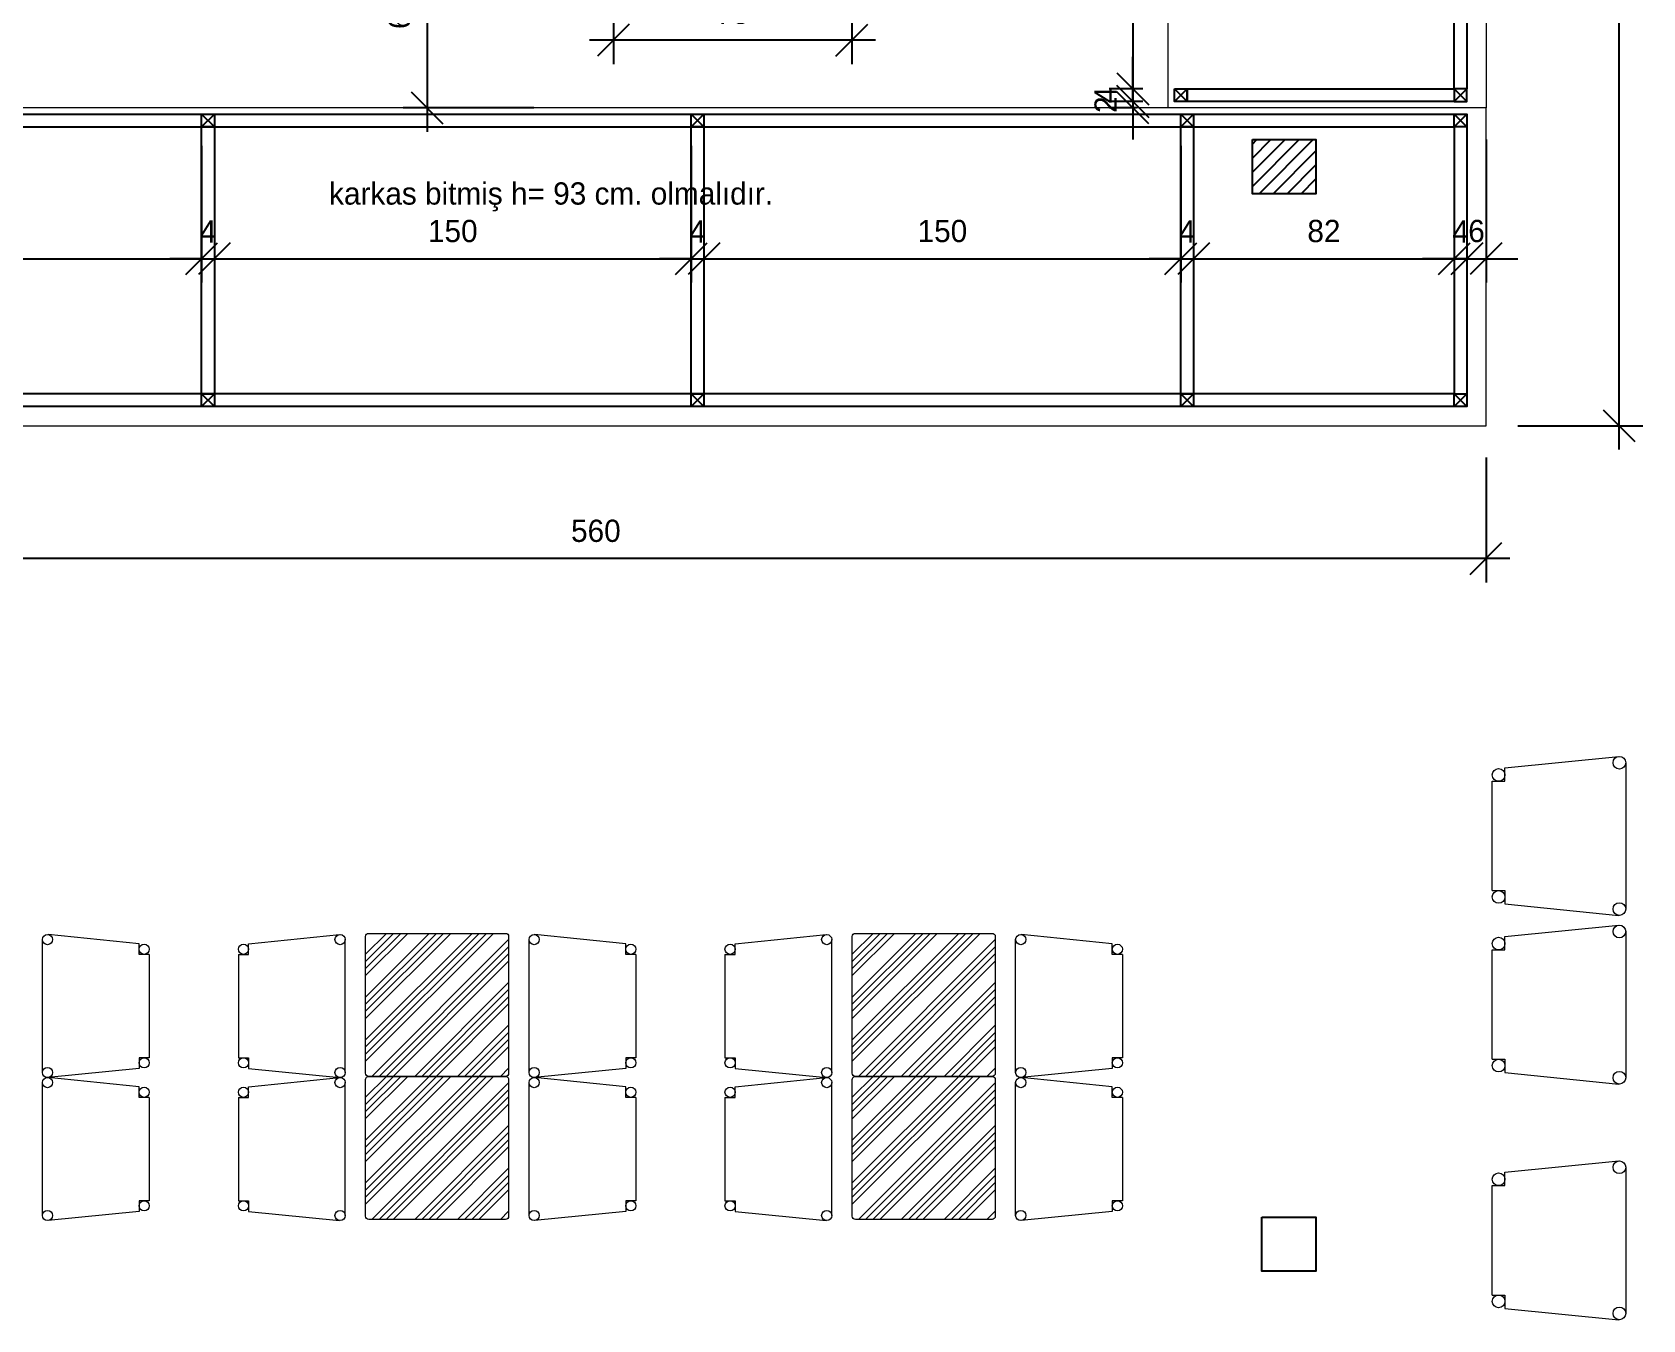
# Model space of a CAD drawing. Header units: centimetres. Extents: x 131563 to 145359, y 24878 to 28066.
# Drawn here: x 132981 to 133487, y 26319 to 26724 of the extents above; entities that cross this region are included whole.
import ezdxf

# ---------------------------------------------------------------- set-up
doc = ezdxf.new("R2010")
doc.units = ezdxf.units.CM
doc.header["$LTSCALE"] = 10
doc.header["$MEASUREMENT"] = 0
doc.header["$PDMODE"] = 3
doc.header["$PDSIZE"] = 20
doc.layers.add('ARK_AHŞAP', color=45, linetype='Continuous', lineweight=15)
doc.layers.add('ARK_METAL', color=252, linetype='Continuous', lineweight=15)
for name, color, linetype in [('CG TASARIM LOGO', 7, 'Continuous'), ('Kıtc-002 Çizgi', 7, 'Continuous'), ('Kıtc-040 Detay', 7, 'Continuous'), ('LP-DIMENSION_INT_100', 51, 'Continuous'), ('S2000-002 Çizgi', 7, 'Continuous')]:
    doc.layers.add(name, color=color, linetype=linetype)
doc.styles.add('TAKSİM', font='GOTHIC.TTF', dxfattribs={"height": 7})
doc.dimstyles.new('AR_DIM_100', dxfattribs={"dimtxt": 7, "dimasz": 10, "dimexe": 7.5, "dimexo": 10, "dimgap": 5, "dimtad": 1, "dimtoh": 1, "dimdec": 0, "dimrnd": 0.5, "dimzin": 12, "dimdsep": 46, "dimtxsty": 'TAKSİM', "dimblk": 'OBLIQUE', "dimcen": 0.09, "dimdle": 7.5, "dimclrd": 256, "dimclre": 256, "dimclrt": 7, "dimadec": 0, "dimazin": 0, "dimtfac": 1, "dimtdec": 0, "dimtix": 1, "dimtofl": 0, "dimtmove": 0, "dimatfit": 3, "dimldrblk": 'DOT', "dimfxl": 100, "dimfxlon": 1, "dimtolj": 1, "dimtzin": 0, "dimlwd": -1, "dimlwe": -1, "dimarcsym": 0})

# ---------------------------------------------------------------- blocks, each defined once
blk = doc.blocks.new('A$C14D17327')
at = {"layer": 'Kıtc-002 Çizgi', "color": 1, "elevation": 0}
blk.add_lwpolyline([(0, 4), (4, 4), (4, 0), (0, 0)], close=True, dxfattribs=at)
for points in [[(0, 4), (4, 0)], [(0, 0), (4, 4)]]:
    blk.add_lwpolyline(points, dxfattribs=at)
blk = doc.blocks.new('_Oblique')
at = {"color": 0, "linetype": 'ByBlock', "lineweight": -2}
blk.add_line((-0.5, -0.5), (0.5, 0.5), dxfattribs=at)
blk = doc.blocks.new('*D44')
at = {"transparency": 16777216}
for p, q in [((133163.61, 26750.15), (133163.61, 26713.94)), ((133238.61, 26750.15), (133238.61, 26713.94)), ((133246.11, 26721.44), (133156.11, 26721.44))]:
    blk.add_line(p, q, dxfattribs=at)
at = {"layer": 'Defpoints', "color": 0, "transparency": 16777216}
for p in [(133163.61, 26760.15), (133238.61, 26760.15), (133163.61, 26721.44)]:
    blk.add_point(p, dxfattribs=at)
at = {"transparency": 16777216, "xscale": 10, "yscale": 10, "zscale": 10, "rotation": 180}
blk.add_blockref('_Oblique', (133163.61, 26721.44), dxfattribs=at)
at = {"transparency": 16777216, "xscale": 10, "yscale": 10, "zscale": 10}
blk.add_blockref('_Oblique', (133238.61, 26721.44), dxfattribs=at)
at = {"color": 7, "transparency": 16777216, "insert": (133201.11, 26730.03), "char_height": 7, "attachment_point": 5, "style": 'TAKSİM'}
blk.add_mtext('\\A1;75', dxfattribs=at)
blk = doc.blocks.new('_Dot')
at = {"color": 0, "linetype": 'ByBlock', "lineweight": -2}
blk.add_line((-0.5, 0), (-1, 0), dxfattribs=at)
at = {"color": 0, "linetype": 'ByBlock', "const_width": 0.5}
blk.add_lwpolyline([(-0.25, 0, 1), (0.25, 0, 1)], format="xyb", close=True, dxfattribs=at)
blk = doc.blocks.new('*D48')
at = {"transparency": 16777216}
for p, q in [((133034.11, 26688.15), (133034.11, 26645.18)), ((132884.11, 26686.15), (132884.11, 26645.18)), ((132876.61, 26652.68), (133041.61, 26652.68))]:
    blk.add_line(p, q, dxfattribs=at)
at = {"layer": 'Defpoints', "color": 0, "transparency": 16777216}
for p in [(133034.11, 26698.15), (132884.11, 26696.15), (133034.11, 26652.68)]:
    blk.add_point(p, dxfattribs=at)
at = {"transparency": 16777216, "xscale": 10, "yscale": 10, "zscale": 10, "rotation": 180}
blk.add_blockref('_Oblique', (132884.11, 26652.68), dxfattribs=at)
at = {"transparency": 16777216, "xscale": 10, "yscale": 10, "zscale": 10}
blk.add_blockref('_Oblique', (133034.11, 26652.68), dxfattribs=at)
at = {"color": 7, "transparency": 16777216, "insert": (132959.11, 26661.36), "char_height": 7, "attachment_point": 5, "style": 'TAKSİM'}
blk.add_mtext('\\A1;150', dxfattribs=at)
blk = doc.blocks.new('*D49')
at = {"transparency": 16777216}
for p, q in [((133034.11, 26688.15), (133034.11, 26645.18)), ((133038.11, 26688.15), (133038.11, 26645.18)), ((133034.11, 26652.68), (133024.11, 26652.68)), ((133038.11, 26652.68), (133048.11, 26652.68))]:
    blk.add_line(p, q, dxfattribs=at)
at = {"layer": 'Defpoints', "color": 0, "transparency": 16777216}
for p in [(133034.11, 26698.15), (133038.11, 26698.15), (133038.11, 26652.68)]:
    blk.add_point(p, dxfattribs=at)
at = {"transparency": 16777216, "xscale": 10, "yscale": 10, "zscale": 10}
blk.add_blockref('_Oblique', (133034.11, 26652.68), dxfattribs=at)
at = {"transparency": 16777216, "xscale": 10, "yscale": 10, "zscale": 10, "rotation": 180}
blk.add_blockref('_Oblique', (133038.11, 26652.68), dxfattribs=at)
at = {"color": 7, "transparency": 16777216, "insert": (133036.11, 26661.27), "char_height": 7, "attachment_point": 5, "style": 'TAKSİM'}
blk.add_mtext('\\A1;4', dxfattribs=at)
blk = doc.blocks.new('*D50')
at = {"transparency": 16777216}
for p, q in [((133038.11, 26688.15), (133038.11, 26645.18)), ((133188.11, 26688.15), (133188.11, 26645.18)), ((133030.61, 26652.68), (133195.61, 26652.68))]:
    blk.add_line(p, q, dxfattribs=at)
at = {"layer": 'Defpoints', "color": 0, "transparency": 16777216}
for p in [(133038.11, 26698.15), (133188.11, 26698.15), (133188.11, 26652.68)]:
    blk.add_point(p, dxfattribs=at)
at = {"transparency": 16777216, "xscale": 10, "yscale": 10, "zscale": 10, "rotation": 180}
blk.add_blockref('_Oblique', (133038.11, 26652.68), dxfattribs=at)
at = {"transparency": 16777216, "xscale": 10, "yscale": 10, "zscale": 10}
blk.add_blockref('_Oblique', (133188.11, 26652.68), dxfattribs=at)
at = {"color": 7, "transparency": 16777216, "insert": (133113.11, 26661.36), "char_height": 7, "attachment_point": 5, "style": 'TAKSİM'}
blk.add_mtext('\\A1;150', dxfattribs=at)
blk = doc.blocks.new('*D51')
at = {"transparency": 16777216}
for p, q in [((133188.11, 26688.15), (133188.11, 26645.18)), ((133192.11, 26688.15), (133192.11, 26645.18)), ((133188.11, 26652.68), (133178.11, 26652.68)), ((133192.11, 26652.68), (133202.11, 26652.68))]:
    blk.add_line(p, q, dxfattribs=at)
at = {"layer": 'Defpoints', "color": 0, "transparency": 16777216}
for p in [(133188.11, 26698.15), (133192.11, 26698.15), (133192.11, 26652.68)]:
    blk.add_point(p, dxfattribs=at)
at = {"transparency": 16777216, "xscale": 10, "yscale": 10, "zscale": 10}
blk.add_blockref('_Oblique', (133188.11, 26652.68), dxfattribs=at)
at = {"transparency": 16777216, "xscale": 10, "yscale": 10, "zscale": 10, "rotation": 180}
blk.add_blockref('_Oblique', (133192.11, 26652.68), dxfattribs=at)
at = {"color": 7, "transparency": 16777216, "insert": (133190.11, 26661.27), "char_height": 7, "attachment_point": 5, "style": 'TAKSİM'}
blk.add_mtext('\\A1;4', dxfattribs=at)
blk = doc.blocks.new('*D52')
at = {"transparency": 16777216}
for p, q in [((133192.11, 26688.15), (133192.11, 26645.18)), ((133342.11, 26688.15), (133342.11, 26645.18)), ((133184.61, 26652.68), (133349.61, 26652.68))]:
    blk.add_line(p, q, dxfattribs=at)
at = {"layer": 'Defpoints', "color": 0, "transparency": 16777216}
for p in [(133192.11, 26698.15), (133342.11, 26698.15), (133342.11, 26652.68)]:
    blk.add_point(p, dxfattribs=at)
at = {"transparency": 16777216, "xscale": 10, "yscale": 10, "zscale": 10, "rotation": 180}
blk.add_blockref('_Oblique', (133192.11, 26652.68), dxfattribs=at)
at = {"transparency": 16777216, "xscale": 10, "yscale": 10, "zscale": 10}
blk.add_blockref('_Oblique', (133342.11, 26652.68), dxfattribs=at)
at = {"color": 7, "transparency": 16777216, "insert": (133267.11, 26661.36), "char_height": 7, "attachment_point": 5, "style": 'TAKSİM'}
blk.add_mtext('\\A1;150', dxfattribs=at)
blk = doc.blocks.new('*D53')
at = {"transparency": 16777216}
for p, q in [((133342.11, 26688.15), (133342.11, 26645.18)), ((133346.11, 26688.15), (133346.11, 26645.18)), ((133342.11, 26652.68), (133332.11, 26652.68)), ((133346.11, 26652.68), (133356.11, 26652.68))]:
    blk.add_line(p, q, dxfattribs=at)
at = {"layer": 'Defpoints', "color": 0, "transparency": 16777216}
for p in [(133342.11, 26698.15), (133346.11, 26698.15), (133346.11, 26652.68)]:
    blk.add_point(p, dxfattribs=at)
at = {"transparency": 16777216, "xscale": 10, "yscale": 10, "zscale": 10}
blk.add_blockref('_Oblique', (133342.11, 26652.68), dxfattribs=at)
at = {"transparency": 16777216, "xscale": 10, "yscale": 10, "zscale": 10, "rotation": 180}
blk.add_blockref('_Oblique', (133346.11, 26652.68), dxfattribs=at)
at = {"color": 7, "transparency": 16777216, "insert": (133344.11, 26661.27), "char_height": 7, "attachment_point": 5, "style": 'TAKSİM'}
blk.add_mtext('\\A1;4', dxfattribs=at)
blk = doc.blocks.new('*D54')
at = {"transparency": 16777216}
for p, q in [((133346.11, 26688.15), (133346.11, 26645.18)), ((133428.11, 26688.15), (133428.11, 26645.18)), ((133338.61, 26652.68), (133435.61, 26652.68))]:
    blk.add_line(p, q, dxfattribs=at)
at = {"layer": 'Defpoints', "color": 0, "transparency": 16777216}
for p in [(133346.11, 26698.15), (133428.11, 26698.15), (133428.11, 26652.68)]:
    blk.add_point(p, dxfattribs=at)
at = {"transparency": 16777216, "xscale": 10, "yscale": 10, "zscale": 10, "rotation": 180}
blk.add_blockref('_Oblique', (133346.11, 26652.68), dxfattribs=at)
at = {"transparency": 16777216, "xscale": 10, "yscale": 10, "zscale": 10}
blk.add_blockref('_Oblique', (133428.11, 26652.68), dxfattribs=at)
at = {"color": 7, "transparency": 16777216, "insert": (133387.11, 26661.36), "char_height": 7, "attachment_point": 5, "style": 'TAKSİM'}
blk.add_mtext('\\A1;82', dxfattribs=at)
blk = doc.blocks.new('*D55')
at = {"transparency": 16777216}
for p, q in [((133428.11, 26688.15), (133428.11, 26645.18)), ((133432.11, 26688.15), (133432.11, 26645.18)), ((133428.11, 26652.68), (133418.11, 26652.68)), ((133432.11, 26652.68), (133442.11, 26652.68))]:
    blk.add_line(p, q, dxfattribs=at)
at = {"layer": 'Defpoints', "color": 0, "transparency": 16777216}
for p in [(133428.11, 26698.15), (133432.11, 26698.15), (133432.11, 26652.68)]:
    blk.add_point(p, dxfattribs=at)
at = {"transparency": 16777216, "xscale": 10, "yscale": 10, "zscale": 10}
blk.add_blockref('_Oblique', (133428.11, 26652.68), dxfattribs=at)
at = {"transparency": 16777216, "xscale": 10, "yscale": 10, "zscale": 10, "rotation": 180}
blk.add_blockref('_Oblique', (133432.11, 26652.68), dxfattribs=at)
at = {"color": 7, "transparency": 16777216, "insert": (133430.11, 26661.27), "char_height": 7, "attachment_point": 5, "style": 'TAKSİM'}
blk.add_mtext('\\A1;4', dxfattribs=at)
blk = doc.blocks.new('*D56')
at = {"transparency": 16777216}
for p, q in [((133432.11, 26688.15), (133432.11, 26645.18)), ((133438.11, 26690.15), (133438.11, 26645.18)), ((133432.11, 26652.68), (133422.11, 26652.68)), ((133438.11, 26652.68), (133448.11, 26652.68))]:
    blk.add_line(p, q, dxfattribs=at)
at = {"layer": 'Defpoints', "color": 0, "transparency": 16777216}
for p in [(133432.11, 26698.15), (133438.11, 26700.15), (133438.11, 26652.68)]:
    blk.add_point(p, dxfattribs=at)
at = {"transparency": 16777216, "xscale": 10, "yscale": 10, "zscale": 10}
blk.add_blockref('_Oblique', (133432.11, 26652.68), dxfattribs=at)
at = {"transparency": 16777216, "xscale": 10, "yscale": 10, "zscale": 10, "rotation": 180}
blk.add_blockref('_Oblique', (133438.11, 26652.68), dxfattribs=at)
at = {"color": 7, "transparency": 16777216, "insert": (133435.11, 26661.36), "char_height": 7, "attachment_point": 5, "style": 'TAKSİM'}
blk.add_mtext('\\A1;6', dxfattribs=at)
blk = doc.blocks.new('*D80')
at = {"transparency": 16777216}
for p, q in [((133327.02, 26887.65), (133327.02, 26698.65)), ((133330.11, 26880.15), (133319.52, 26880.15)), ((133330.11, 26706.15), (133319.52, 26706.15))]:
    blk.add_line(p, q, dxfattribs=at)
at = {"layer": 'Defpoints', "color": 0, "transparency": 16777216}
for p in [(133340.11, 26880.15), (133327.02, 26706.15), (133340.11, 26706.15)]:
    blk.add_point(p, dxfattribs=at)
at = {"transparency": 16777216, "xscale": 10, "yscale": 10, "zscale": 10}
for p, rotation in [((133327.02, 26880.15), 90), ((133327.02, 26706.15), 270)]:
    blk.add_blockref('_Oblique', p, dxfattribs=dict(at, rotation=rotation))
at = {"color": 7, "transparency": 16777216, "insert": (133318.35, 26793.15), "char_height": 7, "attachment_point": 5, "rotation": 90, "style": 'TAKSİM'}
blk.add_mtext('\\A1;174', dxfattribs=at)
blk = doc.blocks.new('*D81')
at = {"transparency": 16777216}
for p, q in [((133327.02, 26706.15), (133327.02, 26716.15)), ((133330.11, 26706.15), (133319.52, 26706.15)), ((133330.11, 26702.15), (133319.52, 26702.15)), ((133327.02, 26702.15), (133327.02, 26692.15))]:
    blk.add_line(p, q, dxfattribs=at)
at = {"layer": 'Defpoints', "color": 0, "transparency": 16777216}
for p in [(133340.11, 26706.15), (133327.02, 26702.15), (133340.11, 26702.15)]:
    blk.add_point(p, dxfattribs=at)
at = {"transparency": 16777216, "xscale": 10, "yscale": 10, "zscale": 10}
for p, rotation in [((133327.02, 26706.15), 270), ((133327.02, 26702.15), 90)]:
    blk.add_blockref('_Oblique', p, dxfattribs=dict(at, rotation=rotation))
at = {"color": 7, "transparency": 16777216, "insert": (133318.44, 26704.15), "char_height": 7, "attachment_point": 5, "rotation": 90, "style": 'TAKSİM'}
blk.add_mtext('\\A1;4', dxfattribs=at)
blk = doc.blocks.new('*D82')
at = {"transparency": 16777216}
for p, q in [((133327.02, 26702.15), (133327.02, 26712.15)), ((133330.11, 26702.15), (133319.52, 26702.15)), ((133328.11, 26700.15), (133319.52, 26700.15)), ((133327.02, 26700.15), (133327.02, 26690.15))]:
    blk.add_line(p, q, dxfattribs=at)
at = {"layer": 'Defpoints', "color": 0, "transparency": 16777216}
for p in [(133327.02, 26700.15), (133338.11, 26700.15), (133340.11, 26702.15)]:
    blk.add_point(p, dxfattribs=at)
at = {"transparency": 16777216, "xscale": 10, "yscale": 10, "zscale": 10}
for p, rotation in [((133327.02, 26702.15), 270), ((133327.02, 26700.15), 90)]:
    blk.add_blockref('_Oblique', p, dxfattribs=dict(at, rotation=rotation))
at = {"color": 7, "transparency": 16777216, "insert": (133318.44, 26701.15), "char_height": 7, "attachment_point": 5, "rotation": 90, "style": 'TAKSİM'}
blk.add_mtext('\\A1;2', dxfattribs=at)
blk = doc.blocks.new('*D113')
at = {"transparency": 16777216}
for p, q in [((133479.91, 27374.65), (133479.91, 26592.65)), ((133448.11, 27367.15), (133487.41, 27367.15)), ((133448.11, 26600.15), (133487.41, 26600.15))]:
    blk.add_line(p, q, dxfattribs=at)
at = {"layer": 'Defpoints', "color": 0, "transparency": 16777216}
for p in [(133438.11, 27367.15), (133438.11, 26600.15), (133479.91, 26600.15)]:
    blk.add_point(p, dxfattribs=at)
at = {"transparency": 16777216, "xscale": 10, "yscale": 10, "zscale": 10}
for p, rotation in [((133479.91, 27367.15), 90), ((133479.91, 26600.15), 270)]:
    blk.add_blockref('_Oblique', p, dxfattribs=dict(at, rotation=rotation))
at = {"color": 7, "transparency": 16777216, "insert": (133471.24, 26983.65), "char_height": 7, "attachment_point": 5, "rotation": 90, "style": 'TAKSİM'}
blk.add_mtext('\\A1;767', dxfattribs=at)
blk = doc.blocks.new('*D114')
at = {"transparency": 16777216}
for p, q in [((132878.11, 26590.15), (132878.11, 26550.86)), ((133438.11, 26590.15), (133438.11, 26550.86)), ((133445.61, 26558.36), (132870.61, 26558.36))]:
    blk.add_line(p, q, dxfattribs=at)
at = {"layer": 'Defpoints', "color": 0, "transparency": 16777216}
for p in [(132878.11, 26600.15), (133438.11, 26600.15), (132878.11, 26558.36)]:
    blk.add_point(p, dxfattribs=at)
at = {"transparency": 16777216, "xscale": 10, "yscale": 10, "zscale": 10, "rotation": 180}
blk.add_blockref('_Oblique', (132878.11, 26558.36), dxfattribs=at)
at = {"transparency": 16777216, "xscale": 10, "yscale": 10, "zscale": 10}
blk.add_blockref('_Oblique', (133438.11, 26558.36), dxfattribs=at)
at = {"color": 7, "transparency": 16777216, "insert": (133158.11, 26567.04), "char_height": 7, "attachment_point": 5, "style": 'TAKSİM'}
blk.add_mtext('\\A1;560', dxfattribs=at)
blk = doc.blocks.new('*D124')
at = {"transparency": 16777216}
for p, q in [((133105.01, 26767.65), (133105.01, 26692.65)), ((133138.61, 26760.15), (133097.51, 26760.15)), ((133138.61, 26700.15), (133097.51, 26700.15))]:
    blk.add_line(p, q, dxfattribs=at)
at = {"layer": 'Defpoints', "color": 0, "transparency": 16777216}
for p in [(133148.61, 26760.15), (133105.01, 26700.15), (133148.61, 26700.15)]:
    blk.add_point(p, dxfattribs=at)
at = {"transparency": 16777216, "xscale": 10, "yscale": 10, "zscale": 10}
for p, rotation in [((133105.01, 26760.15), 90), ((133105.01, 26700.15), 270)]:
    blk.add_blockref('_Oblique', p, dxfattribs=dict(at, rotation=rotation))
at = {"color": 7, "transparency": 16777216, "insert": (133096.33, 26730.15), "char_height": 7, "attachment_point": 5, "rotation": 90, "style": 'TAKSİM'}
blk.add_mtext('\\A1;60', dxfattribs=at)

msp = doc.modelspace()

# ---------------------------------------------------------------- hatches: boundary and pattern name
at = {"layer": 'ARK_METAL'}
h = msp.add_hatch(dxfattribs=at)
h.set_pattern_fill('ANSI34', color=256, scale=0.5, angle=540)
h.set_pattern_definition([(225, (351043.854, -6015.64), (6.7351921, -6.7351921), []), (225, (351041.609, -6015.64), (6.7351921, -6.7351921), []), (225, (351039.364, -6015.64), (6.7351921, -6.7351921), []), (225, (351037.119, -6015.64), (6.7351921, -6.7351921), [])])
h.paths.add_polyline_path([(133086.67, 26440.45, 0.414214), (133085.67, 26439.45), (133085.67, 26396.45, 0.414214), (133086.67, 26395.45), (133129.67, 26395.45, 0.414214), (133130.67, 26396.45), (133130.67, 26439.45, 0.414214), (133129.67, 26440.45)])
h = msp.add_hatch(dxfattribs=at)
h.set_pattern_fill('ANSI34', color=256, scale=0.5, angle=540)
h.set_pattern_definition([(225, (351196.92, -6015.64), (6.7351921, -6.7351921), []), (225, (351194.675, -6015.64), (6.7351921, -6.7351921), []), (225, (351192.43, -6015.64), (6.7351921, -6.7351921), []), (225, (351190.1845, -6015.64), (6.7351921, -6.7351921), [])])
h.paths.add_polyline_path([(133239.73, 26440.45, 0.414214), (133238.73, 26439.45), (133238.73, 26396.45, 0.414214), (133239.73, 26395.45), (133282.73, 26395.45, 0.414214), (133283.73, 26396.45), (133283.73, 26439.45, 0.414214), (133282.73, 26440.45)])
h = msp.add_hatch(dxfattribs=at)
h.set_pattern_fill('ANSI34', color=256, scale=0.5, angle=540)
h.set_pattern_definition([(225, (351043.854, -6060.64), (6.7351921, -6.7351921), []), (225, (351041.609, -6060.64), (6.7351921, -6.7351921), []), (225, (351039.364, -6060.64), (6.7351921, -6.7351921), []), (225, (351037.119, -6060.64), (6.7351921, -6.7351921), [])])
h.paths.add_polyline_path([(133086.67, 26395.45, 0.414214), (133085.67, 26394.45), (133085.67, 26351.45, 0.414214), (133086.67, 26350.45), (133129.67, 26350.45, 0.414214), (133130.67, 26351.45), (133130.67, 26394.45, 0.414214), (133129.67, 26395.45)])
h = msp.add_hatch(dxfattribs=at)
h.set_pattern_fill('ANSI34', color=256, scale=0.5, angle=540)
h.set_pattern_definition([(225, (351196.92, -6060.64), (6.7351921, -6.7351921), []), (225, (351194.675, -6060.64), (6.7351921, -6.7351921), []), (225, (351192.43, -6060.64), (6.7351921, -6.7351921), []), (225, (351190.1845, -6060.64), (6.7351921, -6.7351921), [])])
h.paths.add_polyline_path([(133239.73, 26395.45, 0.414214), (133238.73, 26394.45), (133238.73, 26351.45, 0.414214), (133239.73, 26350.45), (133282.73, 26350.45, 0.414214), (133283.73, 26351.45), (133283.73, 26394.45, 0.414214), (133282.73, 26395.45)])
at = {"layer": 'LP-DIMENSION_INT_100'}
h = msp.add_hatch(dxfattribs=at)
h.set_pattern_fill('ANSI31', color=252, scale=25)
h.paths.add_polyline_path([(133384.61, 26690.15), (133364.61, 26690.15), (133364.61, 26673.15), (133384.61, 26673.15)])
h.paths.add_polyline_path([(133384.61, 27013.15), (133367.61, 27013.15), (133367.61, 26996.15), (133384.61, 26996.15)])
h.paths.add_polyline_path([(133384.61, 27353.15), (133367.61, 27353.15), (133367.61, 27336.15), (133384.61, 27336.15)])

# ---------------------------------------------------------------- linework, layer by layer
at = {"layer": 'ARK_AHŞAP'}
for points in [[(133338.11, 27367.15), (133438.11, 27367.15), (133438.11, 26700.15), (133338.11, 26700.15)], [(132878.11, 26600.15), (133438.11, 26600.15), (133438.11, 26700.15), (132878.11, 26700.15)]]:
    msp.add_lwpolyline(points, close=True, dxfattribs=at)
for centre, radius in [((133480.05, 26494.1), 2), ((133442.05, 26490.3), 2), ((133442.05, 26451.91), 2), ((133480.05, 26448.1), 2), ((132985.62, 26438.48), 1.6), ((133077.65, 26438.48), 1.6), ((133138.68, 26438.48), 1.6), ((133230.72, 26438.48), 1.6), ((133291.75, 26438.48), 1.6), ((133480.05, 26441.03), 2), ((133016.02, 26435.44), 1.6), ((133047.25, 26435.44), 1.6), ((133169.08, 26435.44), 1.6), ((133200.32, 26435.44), 1.6), ((133322.15, 26435.44), 1.6), ((133442.05, 26437.23), 2), ((133016.02, 26399.72), 1.6), ((133047.25, 26399.72), 1.6), ((133169.08, 26399.72), 1.6), ((133200.32, 26399.72), 1.6), ((133322.15, 26399.72), 1.6), ((133442.05, 26398.84), 2), ((132985.62, 26396.68), 1.6), ((132985.62, 26393.48), 1.6), ((133077.65, 26396.68), 1.6), ((133077.65, 26393.48), 1.6), ((133138.68, 26396.68), 1.6), ((133138.68, 26393.48), 1.6), ((133230.72, 26396.68), 1.6), ((133230.72, 26393.48), 1.6), ((133291.75, 26396.68), 1.6), ((133291.75, 26393.48), 1.6), ((133480.05, 26395.03), 2), ((133480.05, 26395.03), 2), ((133016.02, 26390.44), 1.6), ((133047.25, 26390.44), 1.6), ((133169.08, 26390.44), 1.6), ((133200.32, 26390.44), 1.6), ((133322.15, 26390.44), 1.6), ((133480.05, 26366.87), 2), ((133442.05, 26363.07), 2), ((133016.02, 26354.72), 1.6), ((133047.25, 26354.72), 1.6), ((133169.08, 26354.72), 1.6), ((133200.32, 26354.72), 1.6), ((133322.15, 26354.72), 1.6), ((132985.62, 26351.68), 1.6), ((133077.65, 26351.68), 1.6), ((133138.68, 26351.68), 1.6), ((133230.72, 26351.68), 1.6), ((133291.75, 26351.68), 1.6), ((133442.05, 26324.67), 2), ((133480.05, 26320.87), 2)]:
    msp.add_circle(centre, radius, dxfattribs=at)
at = {"layer": 'ARK_METAL'}
for p, q in [((133444.05, 26492.5), (133479.85, 26496.09)), ((133444.05, 26488.3), (133444.05, 26492.5)), ((133482.05, 26494.1), (133482.05, 26448.1)), ((133440.05, 26471.1), (133440.05, 26488.3)), ((133440.05, 26453.91), (133440.05, 26488.3)), ((133440.05, 26488.3), (133444.05, 26488.3)), ((133440.05, 26453.91), (133444.05, 26453.91)), ((133444.05, 26453.91), (133444.05, 26449.7)), ((133444.05, 26449.7), (133479.85, 26446.11)), ((133014.42, 26437.2), (132985.78, 26440.07)), ((133048.85, 26437.2), (133077.49, 26440.07)), ((133167.48, 26437.2), (133138.84, 26440.07)), ((133201.92, 26437.2), (133230.56, 26440.07)), ((133320.55, 26437.2), (133291.91, 26440.07)), ((133444.05, 26439.44), (133479.85, 26443.02)), ((133482.05, 26441.03), (133482.05, 26395.03)), ((132984.02, 26396.68), (132984.02, 26438.48)), ((133014.42, 26433.84), (133014.42, 26437.2)), ((133048.85, 26433.84), (133048.85, 26437.2)), ((133079.25, 26396.68), (133079.25, 26438.48)), ((133137.08, 26396.68), (133137.08, 26438.48)), ((133167.48, 26433.84), (133167.48, 26437.2)), ((133201.92, 26433.84), (133201.92, 26437.2)), ((133232.32, 26396.68), (133232.32, 26438.48)), ((133290.15, 26396.68), (133290.15, 26438.48)), ((133320.55, 26433.84), (133320.55, 26437.2)), ((133440.05, 26418.03), (133440.05, 26435.23)), ((133440.05, 26400.84), (133440.05, 26435.23)), ((133440.05, 26435.23), (133444.05, 26435.23)), ((133444.05, 26435.23), (133444.05, 26439.44)), ((133017.62, 26433.84), (133014.42, 26433.84)), ((133017.62, 26433.84), (133017.62, 26401.32)), ((133045.65, 26433.84), (133045.65, 26401.32)), ((133045.65, 26433.84), (133048.85, 26433.84)), ((133170.68, 26433.84), (133167.48, 26433.84)), ((133170.68, 26433.84), (133170.68, 26401.32)), ((133198.72, 26433.84), (133198.72, 26401.32)), ((133198.72, 26433.84), (133201.92, 26433.84)), ((133323.75, 26433.84), (133320.55, 26433.84)), ((133323.75, 26433.84), (133323.75, 26401.32)), ((133017.62, 26415.08), (133017.62, 26401.32)), ((133045.65, 26415.08), (133045.65, 26401.32)), ((133170.68, 26415.08), (133170.68, 26401.32)), ((133198.72, 26415.08), (133198.72, 26401.32)), ((133323.75, 26415.08), (133323.75, 26401.32)), ((133014.42, 26401.32), (133014.42, 26397.96)), ((133017.62, 26401.32), (133014.42, 26401.32)), ((133045.65, 26401.32), (133048.85, 26401.32)), ((133048.85, 26401.32), (133048.85, 26397.96)), ((133167.48, 26401.32), (133167.48, 26397.96)), ((133170.68, 26401.32), (133167.48, 26401.32)), ((133198.72, 26401.32), (133201.92, 26401.32)), ((133201.92, 26401.32), (133201.92, 26397.96)), ((133320.55, 26401.32), (133320.55, 26397.96)), ((133323.75, 26401.32), (133320.55, 26401.32)), ((133440.05, 26400.84), (133444.05, 26400.84)), ((133444.05, 26400.84), (133444.05, 26396.63)), ((133014.42, 26397.96), (132985.78, 26395.08)), ((133014.42, 26392.2), (132985.78, 26395.07)), ((133048.85, 26397.96), (133077.49, 26395.08)), ((133048.85, 26392.2), (133077.49, 26395.07)), ((133167.48, 26397.96), (133138.84, 26395.08)), ((133167.48, 26392.2), (133138.84, 26395.07)), ((133201.92, 26397.96), (133230.56, 26395.08)), ((133201.92, 26392.2), (133230.56, 26395.07)), ((133320.55, 26397.96), (133291.91, 26395.08)), ((133320.55, 26392.2), (133291.91, 26395.07)), ((133444.05, 26396.63), (133479.85, 26393.04)), ((132984.02, 26351.68), (132984.02, 26393.48)), ((133014.42, 26388.84), (133014.42, 26392.2)), ((133048.85, 26388.84), (133048.85, 26392.2)), ((133079.25, 26351.68), (133079.25, 26393.48)), ((133137.08, 26351.68), (133137.08, 26393.48)), ((133167.48, 26388.84), (133167.48, 26392.2)), ((133201.92, 26388.84), (133201.92, 26392.2)), ((133232.32, 26351.68), (133232.32, 26393.48)), ((133290.15, 26351.68), (133290.15, 26393.48)), ((133320.55, 26388.84), (133320.55, 26392.2)), ((133017.62, 26388.84), (133014.42, 26388.84)), ((133017.62, 26388.84), (133017.62, 26356.32)), ((133045.65, 26388.84), (133045.65, 26356.32)), ((133045.65, 26388.84), (133048.85, 26388.84)), ((133170.68, 26388.84), (133167.48, 26388.84)), ((133170.68, 26388.84), (133170.68, 26356.32)), ((133198.72, 26388.84), (133198.72, 26356.32)), ((133198.72, 26388.84), (133201.92, 26388.84)), ((133323.75, 26388.84), (133320.55, 26388.84)), ((133323.75, 26388.84), (133323.75, 26356.32)), ((133017.62, 26370.08), (133017.62, 26356.32)), ((133045.65, 26370.08), (133045.65, 26356.32)), ((133170.68, 26370.08), (133170.68, 26356.32)), ((133198.72, 26370.08), (133198.72, 26356.32)), ((133323.75, 26370.08), (133323.75, 26356.32)), ((133444.05, 26365.27), (133479.85, 26368.86)), ((133444.05, 26361.07), (133444.05, 26365.27)), ((133482.05, 26366.87), (133482.05, 26320.87)), ((133440.05, 26343.87), (133440.05, 26361.07)), ((133440.05, 26326.67), (133440.05, 26361.07)), ((133440.05, 26361.07), (133444.05, 26361.07)), ((133014.42, 26356.32), (133014.42, 26352.96)), ((133017.62, 26356.32), (133014.42, 26356.32)), ((133045.65, 26356.32), (133048.85, 26356.32)), ((133048.85, 26356.32), (133048.85, 26352.96)), ((133167.48, 26356.32), (133167.48, 26352.96)), ((133170.68, 26356.32), (133167.48, 26356.32)), ((133198.72, 26356.32), (133201.92, 26356.32)), ((133201.92, 26356.32), (133201.92, 26352.96)), ((133320.55, 26356.32), (133320.55, 26352.96)), ((133323.75, 26356.32), (133320.55, 26356.32)), ((133014.42, 26352.96), (132985.78, 26350.08)), ((133048.85, 26352.96), (133077.49, 26350.08)), ((133167.48, 26352.96), (133138.84, 26350.08)), ((133201.92, 26352.96), (133230.56, 26350.08)), ((133320.55, 26352.96), (133291.91, 26350.08)), ((133440.05, 26326.67), (133444.05, 26326.67)), ((133444.05, 26326.67), (133444.05, 26322.47)), ((133444.05, 26322.47), (133479.85, 26318.88))]:
    msp.add_line(p, q, dxfattribs=at)
for points in [[(133130.67, 26439.45), (133130.67, 26396.45, -0.414214), (133129.67, 26395.45), (133086.67, 26395.45, -0.414214), (133085.67, 26396.45), (133085.67, 26439.45, -0.414214), (133086.67, 26440.45), (133129.67, 26440.45, -0.414214)], [(133283.73, 26439.45), (133283.73, 26396.45, -0.414214), (133282.73, 26395.45), (133239.73, 26395.45, -0.414214), (133238.73, 26396.45), (133238.73, 26439.45, -0.414214), (133239.73, 26440.45), (133282.73, 26440.45, -0.414214)], [(133130.67, 26394.45), (133130.67, 26351.45, -0.414214), (133129.67, 26350.45), (133086.67, 26350.45, -0.414214), (133085.67, 26351.45), (133085.67, 26394.45, -0.414214), (133086.67, 26395.45), (133129.67, 26395.45, -0.414214)], [(133283.73, 26394.45), (133283.73, 26351.45, -0.414214), (133282.73, 26350.45), (133239.73, 26350.45, -0.414214), (133238.73, 26351.45), (133238.73, 26394.45, -0.414214), (133239.73, 26395.45), (133282.73, 26395.45, -0.414214)]]:
    msp.add_lwpolyline(points, format="xyb", close=True, dxfattribs=at)
at = {"layer": 'Kıtc-002 Çizgi', "color": 1}
for points in [[(133428.11, 26880.15), (133432.11, 26880.15), (133432.11, 26706.15), (133428.11, 26706.15)], [(133428.11, 26702.15), (133344.11, 26702.15), (133344.11, 26706.15), (133428.11, 26706.15)], [(132880.11, 26698.15), (133432.11, 26698.15), (133432.11, 26606.15), (132880.11, 26606.15)], [(133428.11, 26610.15), (132884.11, 26610.15), (132884.11, 26694.15), (133428.11, 26694.15)], [(133034.11, 26694.15), (133038.11, 26694.15), (133038.11, 26610.15), (133034.11, 26610.15)], [(133188.11, 26694.15), (133192.11, 26694.15), (133192.11, 26610.15), (133188.11, 26610.15)], [(133342.11, 26694.15), (133346.11, 26694.15), (133346.11, 26610.15), (133342.11, 26610.15)]]:
    msp.add_lwpolyline(points, close=True, dxfattribs=at)
at = {"layer": 'LP-DIMENSION_INT_100', "color": 2}
msp.add_lwpolyline([(133367.61, 26351.15), (133384.61, 26351.15), (133384.61, 26334.15), (133367.61, 26334.15)], close=True, dxfattribs=at)
at = {"layer": 'S2000-002 Çizgi'}
msp.add_lwpolyline([(133364.61, 26690.15), (133384.61, 26690.15), (133384.61, 26673.15), (133364.61, 26673.15)], close=True, dxfattribs=at)

# ---------------------------------------------------------------- block references
at = {"layer": 'Kıtc-040 Detay'}
msp.add_blockref('A$C14D17327', (133340.11, 26702.15, 0), dxfattribs=at)
at = {"layer": 'Kıtc-040 Detay', "xscale": -1}
msp.add_blockref('A$C14D17327', (133432.11, 26702.15, 0), dxfattribs=at)
at = {"layer": 'Kıtc-040 Detay', "rotation": 180}
for p in [(133038.11, 26698.15, 0), (133192.11, 26698.15, 0), (133346.11, 26698.15, 0), (133432.11, 26698.15, 0), (133038.11, 26610.15, 0), (133192.11, 26610.15, 0), (133346.11, 26610.15, 0), (133432.11, 26610.15, 0)]:
    msp.add_blockref('A$C14D17327', p, dxfattribs=at)

# ---------------------------------------------------------------- texts
at = {"layer": 'CG TASARIM LOGO', "color": 7, "style": 'TAKSİM'}
msp.add_text('karkas bitmiş h= 93 cm. olmalıdır. ', height=7, dxfattribs=at).set_placement((133074.19, 26669.71))

# ---------------------------------------------------------------- dimensions: what is measured, and where the dimension line sits
dim = msp.add_linear_dim(base=(133479.91, 26600.15), p1=(133438.11, 27367.15), p2=(133438.11, 26600.15), angle=90, dimstyle='AR_DIM_100')
dim.commit()
dim.dimension.update_dxf_attribs({"geometry": '*D113', "text_midpoint": (133471.24, 26983.65)})
for base, p1, p2, picture, middle in [((133327.02, 26706.15), (133340.11, 26880.15), (133340.11, 26706.15), '*D80', (133318.35, 26793.15)), ((133105.01, 26700.15), (133148.61, 26760.15), (133148.61, 26700.15), '*D124', (133096.33, 26730.15)), ((133327.02, 26702.15), (133340.11, 26706.15), (133340.11, 26702.15), '*D81', (133318.44, 26704.15)), ((133327.02, 26700.15), (133340.11, 26702.15), (133338.11, 26700.15), '*D82', (133318.44, 26701.15))]:
    dim = msp.add_linear_dim(base=base, p1=p1, p2=p2, angle=90, dimstyle='AR_DIM_100', override={"dimtmove": 1})
    dim.commit()
    dim.dimension.update_dxf_attribs({"geometry": picture, "text_midpoint": middle})
for base, p1, p2, picture, middle in [((133163.61, 26721.44), (133238.61, 26760.15), (133163.61, 26760.15), '*D44', (133201.11, 26730.03)), ((132878.11, 26558.36), (133438.11, 26600.15), (132878.11, 26600.15), '*D114', (133158.11, 26567.04))]:
    dim = msp.add_linear_dim(base=base, p1=p1, p2=p2, dimstyle='AR_DIM_100')
    dim.commit()
    dim.dimension.update_dxf_attribs({"geometry": picture, "text_midpoint": middle})
for base, p1, p2, picture, middle in [((133034.11, 26652.68), (132884.11, 26696.15), (133034.11, 26698.15), '*D48', (132959.11, 26661.36)), ((133038.11, 26652.68), (133034.11, 26698.15), (133038.11, 26698.15), '*D49', (133036.11, 26661.27)), ((133188.11, 26652.68), (133038.11, 26698.15), (133188.11, 26698.15), '*D50', (133113.11, 26661.36)), ((133192.11, 26652.68), (133188.11, 26698.15), (133192.11, 26698.15), '*D51', (133190.11, 26661.27)), ((133342.11, 26652.68), (133192.11, 26698.15), (133342.11, 26698.15), '*D52', (133267.11, 26661.36)), ((133346.11, 26652.68), (133342.11, 26698.15), (133346.11, 26698.15), '*D53', (133344.11, 26661.27)), ((133428.11, 26652.68), (133346.11, 26698.15), (133428.11, 26698.15), '*D54', (133387.11, 26661.36)), ((133432.11, 26652.68), (133428.11, 26698.15), (133432.11, 26698.15), '*D55', (133430.11, 26661.27)), ((133438.11, 26652.68), (133432.11, 26698.15), (133438.11, 26700.15), '*D56', (133435.11, 26661.36))]:
    dim = msp.add_linear_dim(base=base, p1=p1, p2=p2, dimstyle='AR_DIM_100', override={"dimtmove": 1})
    dim.commit()
    dim.dimension.update_dxf_attribs({"geometry": picture, "text_midpoint": middle})

doc.saveas('drawing.dxf')
